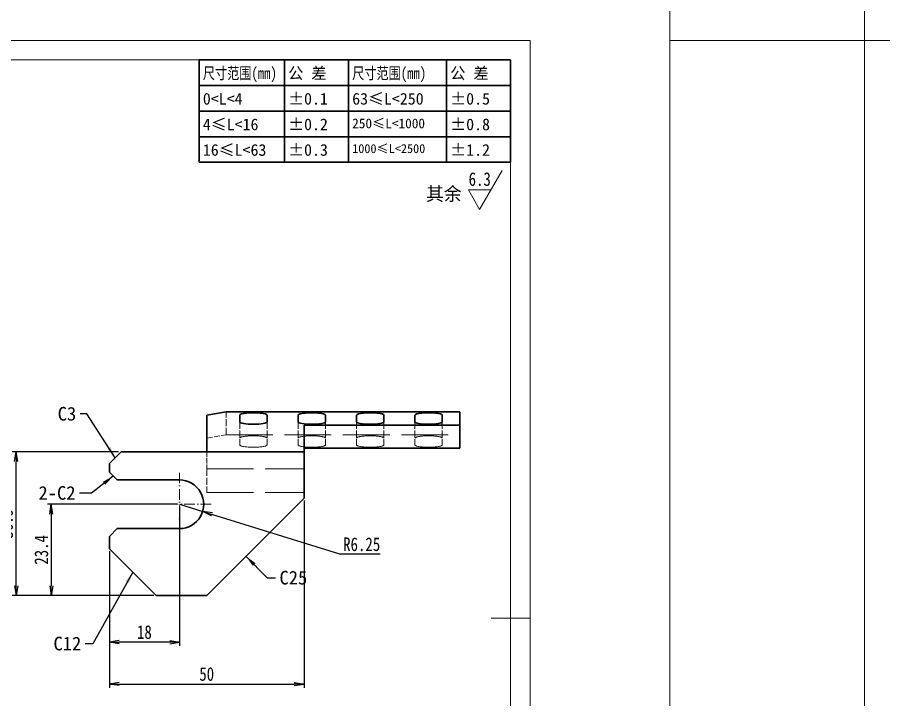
# Model space of a CAD drawing. Header units: millimetres. Extents: x -15766 to 80009, y -9701 to 15159.
# Drawn here: x -7391.2 to -7168.7, y 2966.1 to 3141.4 of the extents above; entities that cross this region are included whole.
import ezdxf
from ezdxf.enums import TextEntityAlignment as Align

# ---------------------------------------------------------------- set-up
doc = ezdxf.new("R2010")
doc.units = ezdxf.units.MM
for name, pattern in [('CENTER-HOKUTO_1', [16, 13, -1, 1, -1]), ('DASHDOT', [18.5, 12, -3, 0.5, -3]), ('DASHED', [15, 12, -3]), ('HIDDEN-HOKUTO_1', [2, 1, -1])]:
    doc.linetypes.add(name, pattern=pattern)
doc.layers.get('DEFPOINTS').update_dxf_attribs({"lineweight": 18})
for name, color, linetype, lineweight in [('AM_7', 2, 'CENTER-HOKUTO_1', 18), ('AM_HID', 1, 'HIDDEN-HOKUTO_1', 18), ('AM_VIS', 7, 'Continuous', 18), ('CDRAFT0', 7, 'Continuous', 18), ('DIM', 253, 'Continuous', 20), ('title_frame', 7, 'Continuous', 18), ('word_dim', 9, 'Continuous', 18), ('尺寸线层', 3, 'Continuous', 18), ('粗实线层', 7, 'Continuous', 35), ('粗实线层_1', 7, 'Continuous', 15)]:
    doc.layers.add(name, color=color, linetype=linetype, lineweight=lineweight)
doc.styles.add('DIM', font='', dxfattribs={"width": 0.8})
doc.styles.get('DIM').set_extended_font_data('NSimSun')
doc.dimstyles.new('1-1', dxfattribs={"dimtxt": 3.5, "dimasz": 3, "dimexe": 1, "dimexo": 0, "dimgap": 1, "dimtad": 1, "dimdsep": 46, "dimtxsty": 'DIM', "dimblk": '_CAXARROW', "dimcen": 0, "dimdle": 6, "dimclrd": 256, "dimclre": 256, "dimclrt": 3, "dimazin": 2, "dimtfac": 0.707107, "dimtmove": 0, "dimatfit": 3, "dimfxl": 0, "dimfrac": 2, "dimtolj": 1, "dimarcsym": 0})
doc.dimstyles.new('1-1$0', dxfattribs={"dimtxt": 3.5, "dimasz": 2.5, "dimexe": 1, "dimexo": 0.625, "dimgap": 0.8, "dimtad": 1, "dimdsep": 46, "dimtxsty": 'DIM', "dimblk": 'OPEN', "dimcen": 0, "dimdle": 5, "dimclrd": 256, "dimclre": 256, "dimclrt": 3, "dimazin": 3, "dimtfac": 0.5, "dimtmove": 0, "dimatfit": 3, "dimldrblk": 'OPEN', "dimfxl": 0, "dimtolj": 1, "dimarcsym": 0})
doc.dimstyles.new('1-1$4', dxfattribs={"dimtxt": 3.5, "dimasz": 2.5, "dimexe": 1, "dimexo": 0.625, "dimgap": 0.8, "dimtad": 1, "dimtih": 1, "dimtoh": 1, "dimzin": 12, "dimdsep": 46, "dimtxsty": 'DIM', "dimblk": 'OPEN', "dimcen": 0, "dimdle": 5, "dimclrd": 256, "dimclre": 256, "dimclrt": 3, "dimazin": 3, "dimtfac": 0.5, "dimtmove": 0, "dimatfit": 3, "dimldrblk": 'OPEN', "dimfxl": 0, "dimtolj": 1, "dimarcsym": 0})

# ---------------------------------------------------------------- blocks, each defined once
blk = doc.blocks.new('*X1578')
at = {"layer": 'CDRAFT0'}
for p, q in [((420, 297), (0, 297)), ((420, 0), (420, 297))]:
    blk.add_line(p, q, dxfattribs=at)
at = {"layer": '粗实线层_1'}
for p, q in [((415, 292), (25, 292)), ((415, 5), (415, 292)), ((420, 148.5), (410, 148.5))]:
    blk.add_line(p, q, dxfattribs=at)
blk = doc.blocks.new('自由公差_1')
at = {"layer": '粗实线层'}
for p, q in [((-80, 0), (0, 0)), ((-80, 0), (-80, -26.3)), ((-58.08, 0), (-58.08, -26.3)), ((-41.64, 0), (-41.64, -26.3)), ((-16.44, 0), (-16.44, -26.3)), ((0, 0), (0, -26.3)), ((-80, -6.58), (0, -6.58)), ((-80, -13.15), (0, -13.15)), ((-80, -19.73), (0, -19.73)), ((-80, -26.3), (0, -26.3))]:
    blk.add_line(p, q, dxfattribs=at)
at = {"layer": '尺寸线层', "linetype": 'Continuous', "attachment_point": 1, "line_spacing_factor": 0.9}
for s, insert, char_height, width in [('{\\W0.8;尺寸范围(mm)}', (-79.04, -1.92), 3, 22.6032), ('公 差', (-57.12, -1.92), 3, 22.6032), ('{\\W0.8;尺寸范围(mm)}', (-40.68, -1.92), 3, 22.6032), ('公 差', (-15.48, -1.92), 3, 22.6032), ('0<L<4', (-79.04, -8.49), 3, 22.6032), ('%%P0.1', (-57.12, -8.49), 3, 12.7119), ('63≤L<250', (-40.68, -8.49), 3, 22.6032), ('%%P0.5', (-15.48, -8.49), 3, 12.5771), ('4≤L<16', (-79.04, -15.07), 3, 22.6032), ('%%P0.2', (-57.12, -15.07), 3, 12.4769), ('250≤L<1000', (-40.68, -15.07), 2.5, 22.6032), ('%%P0.8', (-15.48, -15.07), 3, 13.0759), ('16≤L<63', (-79.04, -21.64), 3, 22.6032), ('%%P0.3', (-57.12, -21.64), 3, 12.7119), ('1000≤L<2500', (-40.68, -21.64), 2.3, 22.6032), ('%%P1.2', (-15.48, -21.64), 3, 12.8764)]:
    blk.add_mtext(s, dxfattribs=dict(at, insert=insert, char_height=char_height, width=width))
blk = doc.blocks.new('*X1580')
at = {"layer": 'CDRAFT0'}
blk.add_line((0, 297), (0, 0), dxfattribs=at)
at = {"layer": '粗实线层_1'}
for p, q in [((25, 292), (25, 5)), ((0, 148.5), (30, 148.5))]:
    blk.add_line(p, q, dxfattribs=at)
blk = doc.blocks.new('_OPEN')
at = {"color": 0, "linetype": 'ByBlock', "lineweight": -2}
for p, q in [((-1, 0.166667), (0, 0)), ((-1, -0.166667), (0, 0)), ((0, 0), (-1, 0))]:
    blk.add_line(p, q, dxfattribs=at)
blk = doc.blocks.new('*D1817')
at = {"layer": 'DEFPOINTS', "color": 0, "transparency": 16777216}
for p in [(-7349.55, 3016.28), (-7382.46, 2992.86), (-7355.55, 2992.86)]:
    blk.add_point(p, dxfattribs=at)
at = {"layer": 'word_dim', "linetype": 'Continuous', "lineweight": -2, "transparency": 16777216}
for p, q in [((-7350.17, 3016.28), (-7383.46, 3016.28)), ((-7382.46, 3013.78), (-7382.46, 2995.36)), ((-7356.17, 2992.86), (-7383.46, 2992.86))]:
    blk.add_line(p, q, dxfattribs=at)
at = {"layer": 'word_dim', "lineweight": -2, "transparency": 16777216, "xscale": 2.5, "yscale": 2.5, "zscale": 2.5}
for p, rotation in [((-7382.46, 3016.28), 90), ((-7382.46, 2992.86), 270)]:
    blk.add_blockref('_OPEN', p, dxfattribs=dict(at, rotation=rotation))
at = {"layer": 'word_dim', "color": 3, "transparency": 16777216, "insert": (-7385.01, 3004.57), "char_height": 3.5, "attachment_point": 5, "rotation": 90, "style": 'DIM'}
blk.add_mtext('\\A1;23.4', dxfattribs=at)
blk = doc.blocks.new('*D1818')
at = {"layer": 'DEFPOINTS', "color": 0, "transparency": 16777216}
for p in [(-7391.51, 3029.74), (-7364.55, 3029.74), (-7355.55, 2992.86)]:
    blk.add_point(p, dxfattribs=at)
at = {"layer": 'word_dim', "linetype": 'Continuous', "lineweight": -2, "transparency": 16777216}
for p, q in [((-7365.17, 3029.74), (-7392.51, 3029.74)), ((-7391.51, 2995.36), (-7391.51, 3027.24)), ((-7356.17, 2992.86), (-7392.51, 2992.86))]:
    blk.add_line(p, q, dxfattribs=at)
at = {"layer": 'word_dim', "lineweight": -2, "transparency": 16777216, "xscale": 2.5, "yscale": 2.5, "zscale": 2.5}
for p, rotation in [((-7391.51, 3029.74), 90), ((-7391.51, 2992.86), 270)]:
    blk.add_blockref('_OPEN', p, dxfattribs=dict(at, rotation=rotation))
at = {"layer": 'word_dim', "color": 3, "transparency": 16777216, "insert": (-7394.06, 3011.3), "char_height": 3.5, "attachment_point": 5, "rotation": 90, "style": 'DIM'}
blk.add_mtext('\\A1;36.9', dxfattribs=at)
blk = doc.blocks.new('*D1819')
at = {"layer": 'DEFPOINTS', "color": 0, "transparency": 16777216}
for p in [(-7349.55, 3016.28), (-7367.55, 3004.86), (-7367.55, 2980.87)]:
    blk.add_point(p, dxfattribs=at)
at = {"layer": 'word_dim', "linetype": 'Continuous', "lineweight": -2, "transparency": 16777216}
for p, q in [((-7349.55, 3015.66), (-7349.55, 2979.87)), ((-7367.55, 3004.23), (-7367.55, 2979.87)), ((-7352.05, 2980.87), (-7365.05, 2980.87))]:
    blk.add_line(p, q, dxfattribs=at)
at = {"layer": 'word_dim', "lineweight": -2, "transparency": 16777216, "xscale": 2.5, "yscale": 2.5, "zscale": 2.5, "rotation": 180}
blk.add_blockref('_OPEN', (-7367.55, 2980.87), dxfattribs=at)
at = {"layer": 'word_dim', "lineweight": -2, "transparency": 16777216, "xscale": 2.5, "yscale": 2.5, "zscale": 2.5}
blk.add_blockref('_OPEN', (-7349.55, 2980.87), dxfattribs=at)
at = {"layer": 'word_dim', "color": 3, "transparency": 16777216, "insert": (-7358.55, 2983.42), "char_height": 3.5, "attachment_point": 5, "style": 'DIM'}
blk.add_mtext('\\A1;18', dxfattribs=at)
blk = doc.blocks.new('*D1820')
at = {"layer": 'DEFPOINTS', "color": 0, "transparency": 16777216}
for p in [(-7317.55, 3017.86), (-7367.55, 3004.86), (-7317.55, 2970.1)]:
    blk.add_point(p, dxfattribs=at)
at = {"layer": 'word_dim', "linetype": 'Continuous', "lineweight": -2, "transparency": 16777216}
for p, q in [((-7317.55, 3017.23), (-7317.55, 2969.1)), ((-7367.55, 3004.23), (-7367.55, 2969.1)), ((-7365.05, 2970.1), (-7320.05, 2970.1))]:
    blk.add_line(p, q, dxfattribs=at)
at = {"layer": 'word_dim', "lineweight": -2, "transparency": 16777216, "xscale": 2.5, "yscale": 2.5, "zscale": 2.5, "rotation": 180}
blk.add_blockref('_OPEN', (-7367.55, 2970.1), dxfattribs=at)
at = {"layer": 'word_dim', "lineweight": -2, "transparency": 16777216, "xscale": 2.5, "yscale": 2.5, "zscale": 2.5}
blk.add_blockref('_OPEN', (-7317.55, 2970.1), dxfattribs=at)
at = {"layer": 'word_dim', "color": 3, "transparency": 16777216, "insert": (-7342.55, 2972.65), "char_height": 3.5, "attachment_point": 5, "style": 'DIM'}
blk.add_mtext('\\A1;50', dxfattribs=at)
blk = doc.blocks.new('_CAXARROW')
blk.add_hatch(color=0).paths.add_polyline_path([(0, 0), (-1, 0.125), (-1, -0.125)], flags=0)
blk = doc.blocks.new('*D1821')
at = {"layer": 'DEFPOINTS', "color": 0, "transparency": 16777216}
for p in [(-7349.55, 3016.28), (-7343.58, 3014.43)]:
    blk.add_point(p, dxfattribs=at)
at = {"layer": 'word_dim', "linetype": 'Continuous', "lineweight": -2, "transparency": 16777216}
for p, q in [((-7349.55, 3016.28), (-7343.58, 3014.43)), ((-7308.33, 3003.44), (-7341.19, 3013.68)), ((-7297.95, 3003.44), (-7308.33, 3003.44))]:
    blk.add_line(p, q, dxfattribs=at)
at = {"layer": 'word_dim', "lineweight": -2, "transparency": 16777216, "xscale": 2.5, "yscale": 2.5, "zscale": 2.5, "rotation": 162.6983997112326}
blk.add_blockref('_OPEN', (-7343.58, 3014.43), dxfattribs=at)
at = {"layer": 'word_dim', "color": 3, "transparency": 16777216, "insert": (-7302.74, 3005.99), "char_height": 3.5, "attachment_point": 5, "style": 'DIM'}
blk.add_mtext('\\A1;R6.25', dxfattribs=at)

msp = doc.modelspace()

# ---------------------------------------------------------------- linework, layer by layer
at = {"layer": 'AM_7', "color": 2, "linetype": 'DASHDOT', "lineweight": 13, "ltscale": 0.227539}
for p, q in [((-7349.54797, 3024.4088), (-7349.54797, 3008.1588)), ((-7341.42297, 3016.2838), (-7357.67297, 3016.2838))]:
    msp.add_line(p, q, dxfattribs=at)
at = {"layer": 'AM_HID', "color": 1, "linetype": 'DASHED', "lineweight": 13, "ltscale": 0.14772}
for p, q in [((-7337.54797, 3034.1494), (-7337.54797, 3040.05821)), ((-7334.04797, 3037.45311), (-7334.04797, 3031.54429)), ((-7327.04797, 3037.45311), (-7327.04797, 3031.54429)), ((-7319.04797, 3037.45311), (-7319.04797, 3031.54429)), ((-7312.04797, 3037.45311), (-7312.04797, 3031.54429)), ((-7304.04797, 3037.45311), (-7304.04797, 3031.54429)), ((-7297.04797, 3037.45311), (-7297.04797, 3031.54429)), ((-7289.04797, 3037.45311), (-7289.04797, 3031.54429)), ((-7282.04797, 3037.45311), (-7282.04797, 3031.54429))]:
    msp.add_line(p, q, dxfattribs=at)
at = {"layer": 'AM_HID', "color": 1, "linetype": 'DASHED', "lineweight": 13, "ltscale": 0.126871}
msp.add_line((-7342.54797, 3033.28099), (-7337.54797, 3034.1494), dxfattribs=at)
at = {"layer": 'AM_HID', "color": 1, "linetype": 'DASHED', "lineweight": 13}
for p, q in [((-7337.54797, 3034.1494), (-7277.54797, 3034.1494)), ((-7342.54797, 3025.39341), (-7317.54797, 3025.39341)), ((-7342.54797, 3019.30076), (-7317.54797, 3019.30076))]:
    msp.add_line(p, q, dxfattribs=at)
at = {"layer": 'AM_HID', "color": 1, "linetype": 'DASHED', "lineweight": 13, "ltscale": 0.108591}
msp.add_line((-7342.54797, 3029.73704), (-7342.54797, 3025.39341), dxfattribs=at)
at = {"layer": 'AM_HID', "color": 1, "linetype": 'DASHED', "lineweight": 13, "ltscale": 0.152316}
msp.add_line((-7342.54797, 3025.39341), (-7342.54797, 3019.30076), dxfattribs=at)
at = {"layer": 'AM_HID', "color": 1, "linetype": 'DASHED', "lineweight": 13}
for centre, start_param, end_param in [((-7330.54797, 3033.28099), 6.283185307, 9.424777961), ((-7315.54797, 3033.28099), 6.283185307, 9.424777961), ((-7300.54797, 3033.28099), 6.283185307, 9.424777961), ((-7285.54797, 3033.28099), 6.283185307, 9.424777961), ((-7330.54797, 3031.54429), 3.141592654, 6.283185307), ((-7315.54797, 3031.54429), 3.141592654, 6.283185307), ((-7300.54797, 3031.54429), 3.141592654, 6.283185307), ((-7285.54797, 3031.54429), 3.141592654, 6.283185307)]:
    msp.add_ellipse(centre, major_axis=(3.5, 0), ratio=0.173670241, start_param=start_param, end_param=end_param, dxfattribs=at)
at = {"layer": 'AM_VIS', "color": 7, "lineweight": 35, "ltscale": 0.126871}
msp.add_line((-7342.54797, 3039.1898), (-7337.54797, 3040.05821), dxfattribs=at)
at = {"layer": 'AM_VIS', "color": 7, "lineweight": 35}
for p, q in [((-7337.54797, 3040.05821), (-7277.54797, 3040.05821)), ((-7277.54797, 3036.58482), (-7317.54797, 3036.58482)), ((-7364.54797, 3029.73704), (-7317.54797, 3029.73704)), ((-7277.54797, 3030.67601), (-7317.54797, 3030.67601)), ((-7317.54797, 3017.85692), (-7342.54797, 2992.85692))]:
    msp.add_line(p, q, dxfattribs=at)
at = {"layer": 'AM_VIS', "color": 7, "lineweight": 35, "ltscale": 0.086835}
msp.add_line((-7277.54797, 3036.58482), (-7277.54797, 3040.05821), dxfattribs=at)
at = {"layer": 'AM_VIS', "color": 7, "lineweight": 35, "ltscale": 0.236319}
msp.add_line((-7342.54797, 3039.1898), (-7342.54797, 3029.73704), dxfattribs=at)
at = {"layer": 'AM_VIS', "color": 7, "lineweight": 35, "ltscale": 0.043417}
for p, q in [((-7334.04797, 3037.45311), (-7334.04797, 3039.1898)), ((-7327.04797, 3039.1898), (-7327.04797, 3037.45311)), ((-7319.04797, 3037.45311), (-7319.04797, 3039.1898)), ((-7312.04797, 3039.1898), (-7312.04797, 3037.45311)), ((-7304.04797, 3037.45311), (-7304.04797, 3039.1898)), ((-7297.04797, 3039.1898), (-7297.04797, 3037.45311)), ((-7289.04797, 3037.45311), (-7289.04797, 3039.1898)), ((-7282.04797, 3039.1898), (-7282.04797, 3037.45311))]:
    msp.add_line(p, q, dxfattribs=at)
at = {"layer": 'AM_VIS', "color": 7, "lineweight": 35, "ltscale": 0.279785}
msp.add_line((-7317.54797, 3025.39341), (-7317.54797, 3036.58482), dxfattribs=at)
at = {"layer": 'AM_VIS', "color": 7, "lineweight": 35, "ltscale": 0.14772}
msp.add_line((-7277.54797, 3030.67601), (-7277.54797, 3036.58482), dxfattribs=at)
at = {"layer": 'AM_VIS', "color": 7, "lineweight": 35, "ltscale": 0.106066}
msp.add_line((-7364.54797, 3029.73704), (-7367.54797, 3026.73704), dxfattribs=at)
at = {"layer": 'AM_VIS', "color": 7, "lineweight": 35, "ltscale": 0.297003}
msp.add_line((-7317.54797, 3029.73704), (-7317.54797, 3017.85692), dxfattribs=at)
at = {"layer": 'AM_VIS', "color": 7, "lineweight": 35, "ltscale": 0.055081}
msp.add_line((-7367.54797, 3026.73704), (-7367.54797, 3024.5338), dxfattribs=at)
at = {"layer": 'AM_VIS', "color": 7, "lineweight": 35, "ltscale": 0.070711}
for p, q in [((-7367.54797, 3024.5338), (-7365.54797, 3022.5338)), ((-7367.54797, 3008.0338), (-7365.54797, 3010.0338))]:
    msp.add_line(p, q, dxfattribs=at)
at = {"layer": 'AM_VIS', "color": 7, "lineweight": 35, "ltscale": 0.152316}
msp.add_line((-7317.54797, 3025.39341), (-7317.54797, 3019.30076), dxfattribs=at)
at = {"layer": 'AM_VIS', "color": 7, "lineweight": 35, "ltscale": 0.4}
for p, q in [((-7349.54797, 3022.5338), (-7365.54797, 3022.5338)), ((-7365.54797, 3010.0338), (-7349.54797, 3010.0338))]:
    msp.add_line(p, q, dxfattribs=at)
at = {"layer": 'AM_VIS', "color": 7, "lineweight": 35, "ltscale": 0.079422}
msp.add_line((-7367.54797, 3008.0338), (-7367.54797, 3004.85692), dxfattribs=at)
at = {"layer": 'AM_VIS', "color": 7, "lineweight": 35, "ltscale": 0.424264}
msp.add_line((-7355.54797, 2992.85692), (-7367.54797, 3004.85692), dxfattribs=at)
at = {"layer": 'AM_VIS', "color": 7, "lineweight": 35, "ltscale": 0.325}
msp.add_line((-7355.54797, 2992.85692), (-7342.54797, 2992.85692), dxfattribs=at)
at = {"layer": 'AM_VIS', "color": 7, "lineweight": 35}
msp.add_arc((-7349.54797, 3016.2838), 6.25, 269.9999975, 90.0000025, dxfattribs=at)
for centre, start_param, end_param in [((-7330.54797, 3039.1898), 6.283185307, 9.424777961), ((-7315.54797, 3039.1898), 6.283185307, 9.424777961), ((-7300.54797, 3039.1898), 6.283185307, 9.424777961), ((-7285.54797, 3039.1898), 6.283185307, 9.424777961), ((-7330.54797, 3037.45311), 3.141592654, 6.283185307), ((-7315.54797, 3037.45311), 3.141592654, 6.283185307), ((-7300.54797, 3037.45311), 3.141592654, 6.283185307), ((-7285.54797, 3037.45311), 3.141592654, 6.283185307)]:
    msp.add_ellipse(centre, major_axis=(3.5, 0), ratio=0.173670241, start_param=start_param, end_param=end_param, dxfattribs=at)
at = {"layer": 'DIM'}
for p, q in [((-7272.44455, 3092.05697), (-7266.67105, 3102.05697)), ((-7269.5578, 3097.05697), (-7275.3313, 3097.05697)), ((-7275.3313, 3097.05697), (-7272.44455, 3092.05697))]:
    msp.add_line(p, q, dxfattribs=at)

# ---------------------------------------------------------------- block references
at = {"layer": 'title_frame', "xscale": 2, "yscale": 2, "zscale": 2}
msp.add_blockref('*X1580', (-7223.61105, 2838.48453), dxfattribs=at)
at = {"layer": 'title_frame'}
for name, p in [('*X1578', (-7679.49967, 2838.48453)), ('自由公差_1', (-7264.49967, 3130.48453))]:
    msp.add_blockref(name, p, dxfattribs=at)

# ---------------------------------------------------------------- texts
at = {"layer": 'DIM', "color": 2, "style": 'DIM', "width": 0.8}
msp.add_attdef('6.3', text='0.0', height=3.5, dxfattribs=at).set_placement((-7269.5578, 3097.05697), align=Align.BOTTOM_RIGHT)
at = {"layer": 'word_dim', "linetype": 'Continuous', "insert": (-7286.18451, 3097.82283), "char_height": 3.5, "width": 10.860604, "attachment_point": 1}
msp.add_mtext('{\\C3;其余}', dxfattribs=at)
at = {"layer": 'word_dim', "color": 3, "char_height": 3.5}
for s, insert, attachment_point in [('\\A1;C3', (-7376.07015, 3037.74471), 9), ('\\A1;2-C2', (-7376.24253, 3017.39587), 9), ('\\A1;C25', (-7323.85436, 2999.17406), 1), ('\\A1;C12', (-7374.77278, 2978.69521), 9)]:
    msp.add_mtext(s, dxfattribs=dict(at, insert=insert, attachment_point=attachment_point))

# ---------------------------------------------------------------- dimensions: what is measured, and where the dimension line sits
at = {"layer": 'word_dim', "color": 3, "true_color": 0x00ff00}
for base, p1, p2, picture, middle in [((-7391.51353, 3029.73704), (-7355.54797, 2992.85692), (-7364.54797, 3029.73704), '*D1818', (-7394.06353, 3011.29698)), ((-7382.46078, 2992.85692), (-7349.54797, 3016.2838), (-7355.54797, 2992.85692), '*D1817', (-7385.01078, 3004.57036))]:
    dim = msp.add_linear_dim(base=base, p1=p1, p2=p2, angle=90, dimstyle='1-1$0', override={"dimdec": 1}, dxfattribs=at)
    dim.commit()
    dim.dimension.update_dxf_attribs({"geometry": picture, "text_midpoint": middle})
for base, p1, p2, picture, middle in [((-7317.54797, 2970.10157), (-7367.54797, 3004.85692), (-7317.54797, 3017.85692), '*D1820', (-7342.54797, 2972.65157)), ((-7367.54797, 2980.87191), (-7349.54797, 3016.2838), (-7367.54797, 3004.85692), '*D1819', (-7358.54797, 2983.42191))]:
    dim = msp.add_linear_dim(base=base, p1=p1, p2=p2, dimstyle='1-1$0', dxfattribs=at)
    dim.commit()
    dim.dimension.update_dxf_attribs({"geometry": picture, "text_midpoint": middle})
dim = msp.add_radius_dim(center=(-7349.54797, 3016.2838), mpoint=(-7343.58076, 3014.42504), dimstyle='1-1$4', dxfattribs=at)
dim.commit()
dim.dimension.update_dxf_attribs({"geometry": '*D1821', "text_midpoint": (-7302.73837, 3003.44441), "dimtype": 164})

# ---------------------------------------------------------------- leaders
at = {"layer": 'word_dim', "color": 3, "true_color": 0x00ff00, "annotation_type": 0, "has_hookline": 1}
for points, hookline_direction, text_width in [([(-7366.04797, 3028.23704), (-7373.3405, 3039.49471), (-7375.07015, 3039.49471)], 1, 5.83333), ([(-7366.54797, 3023.5338), (-7372.17147, 3019.14587), (-7375.24253, 3019.14587)], 1, 12.83333), ([(-7332.46074, 3002.94414), (-7327.04851, 2997.42406), (-7324.85436, 2997.42406)], 0, 9.33333), ([(-7361.54797, 2998.85692), (-7371.78322, 2980.44521), (-7373.77278, 2980.44521)], 1, 8.16667)]:
    msp.add_leader(points, dimstyle='1-1', override={"dimgap": 1, "dimtad": 0}, dxfattribs=dict(at, hookline_direction=hookline_direction, text_width=text_width))

doc.saveas('drawing.dxf')
